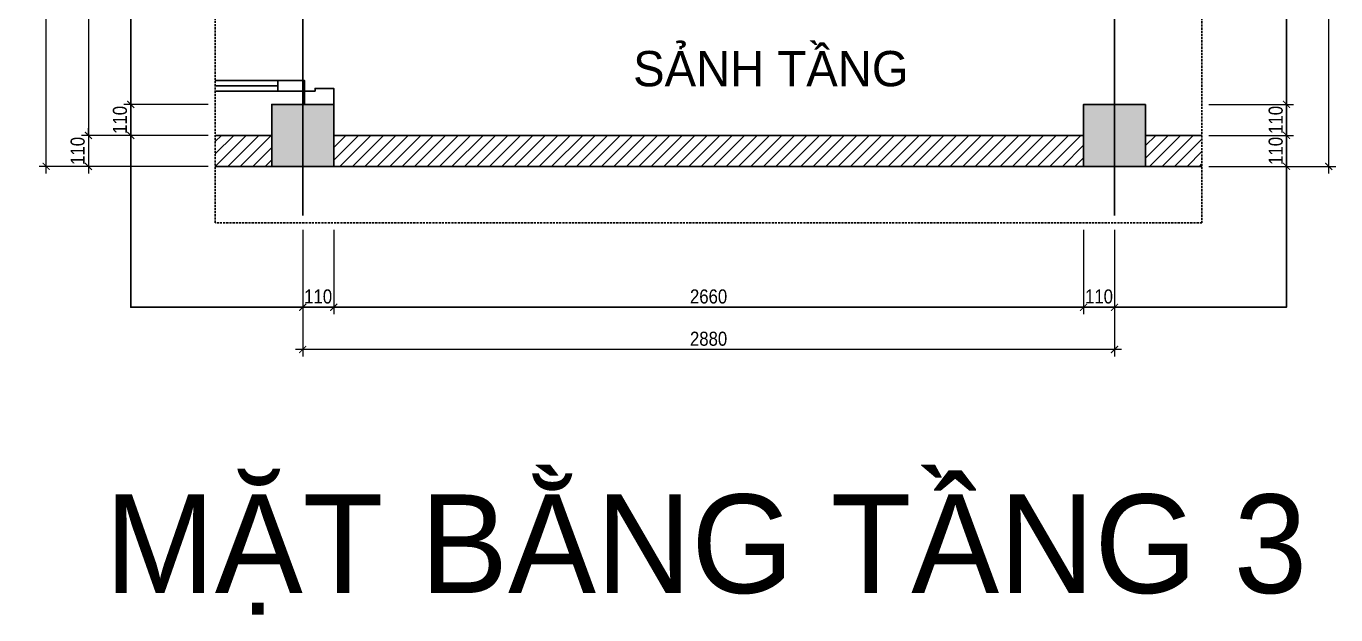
# Model space of a CAD drawing. Header units: millimetres. Extents: x -82962 to 19744, y -138000 to 4535.
# Drawn here: x -6006 to -1361, y -34652 to -32563 of the extents above; entities that cross this region are included whole.
import ezdxf

# ---------------------------------------------------------------- set-up
doc = ezdxf.new("R2010")
doc.units = ezdxf.units.MM
doc.header["$LTSCALE"] = 1000
doc.header["$MEASUREMENT"] = 0
doc.header["$PDMODE"] = 3
doc.linetypes.add('HIDDEN', pattern=[0.375, 0.25, -0.125])
doc.layers.get('0').update_dxf_attribs({"lineweight": 30})
doc.layers.get('DEFPOINTS').update_dxf_attribs({"color": 4, "lineweight": 30})
doc.layers.add('THAY', color=4, linetype='Continuous', lineweight=30)
doc.styles.add('A2', font='VnAvantH.TTF')
doc.styles.add('ARIAL', font='arial.ttf', dxfattribs={"width": 0.85})
doc.dimstyles.new('DIM 1-100', dxfattribs={"dimscale": 0, "dimtxt": 2, "dimasz": 1, "dimexe": 1, "dimexo": 1, "dimgap": 0.5, "dimtad": 1, "dimdec": 4, "dimrnd": 1, "dimdsep": 46, "dimtxsty": 'ARIAL', "dimblk1": 'ARCHTICK', "dimblk2": 'ARCHTICK', "dimsah": 1, "dimcen": 2, "dimdle": 1, "dimclrd": 9, "dimclre": 9, "dimclrt": 1, "dimadec": 0, "dimazin": 0, "dimtfac": 1, "dimtdec": 4, "dimtix": 1, "dimtmove": 2, "dimatfit": 3, "dimldrblk": 'DOT', "dimfxl": 1, "dimtvp": 1, "dimtolj": 1, "dimarcsym": 0})

# ---------------------------------------------------------------- blocks, each defined once
blk = doc.blocks.new('_ARCHTICK')
at = {"color": 0, "linetype": 'ByBlock', "const_width": 0.15}
blk.add_lwpolyline([(-0.5, -0.5), (0.5, 0.5)], dxfattribs=at)
blk = doc.blocks.new('*D301')
at = {"layer": 'DEFPOINTS', "color": 0, "ltscale": 0.2, "transparency": 16777216}
for p in [(-5335.6, -31990.4), (-5635.6, -32840.4), (-5335.6, -32840.4)]:
    blk.add_point(p, dxfattribs=at)
at = {"layer": 'THAY', "color": 9, "lineweight": -2, "ltscale": 0.2, "transparency": 16777216}
for p, q in [((-5360.6, -31990.4), (-5660.6, -31990.4)), ((-5635.6, -31965.4), (-5635.6, -32865.4)), ((-5360.6, -32840.4), (-5660.6, -32840.4))]:
    blk.add_line(p, q, dxfattribs=at)
at = {"layer": 'THAY', "color": 9, "lineweight": -2, "ltscale": 0.2, "transparency": 16777216, "xscale": 25, "yscale": 25, "zscale": 25}
for p, rotation in [((-5635.6, -31990.4), 90), ((-5635.6, -32840.4), 270)]:
    blk.add_blockref('_ARCHTICK', p, dxfattribs=dict(at, rotation=rotation))
at = {"layer": 'THAY', "color": 1, "ltscale": 0.2, "transparency": 16777216, "insert": (-5673.6, -32415.4), "char_height": 50, "attachment_point": 5, "rotation": 90, "style": 'ARIAL'}
blk.add_mtext('\\A1;850', dxfattribs=at)
blk = doc.blocks.new('_DOT')
at = {"color": 0, "linetype": 'ByBlock', "ltscale": 10}
blk.add_line((-0.5, 0), (-1, 0), dxfattribs=at)
at = {"color": 0, "linetype": 'ByBlock', "ltscale": 10, "const_width": 0.5}
blk.add_lwpolyline([(-0.25, 0, 1), (0.25, 0, 1)], format="xyb", close=True, dxfattribs=at)
blk = doc.blocks.new('*D302')
at = {"layer": 'DEFPOINTS', "color": 0, "ltscale": 0.2, "transparency": 16777216}
for p in [(-5335.6, -32840.4), (-5635.6, -32950.4), (-5335.6, -32950.4)]:
    blk.add_point(p, dxfattribs=at)
at = {"layer": 'THAY', "color": 9, "lineweight": -2, "ltscale": 0.2, "transparency": 16777216}
for p, q in [((-5360.6, -32840.4), (-5660.6, -32840.4)), ((-5635.6, -32840.4), (-5635.6, -32815.4)), ((-5635.6, -32840.4), (-5635.6, -32950.4)), ((-5360.6, -32950.4), (-5660.6, -32950.4)), ((-5635.6, -32950.4), (-5635.6, -32975.4))]:
    blk.add_line(p, q, dxfattribs=at)
at = {"layer": 'THAY', "color": 9, "lineweight": -2, "ltscale": 0.2, "transparency": 16777216, "xscale": 25, "yscale": 25, "zscale": 25}
for p, rotation in [((-5635.6, -32840.4), 270), ((-5635.6, -32950.4), 90)]:
    blk.add_blockref('_ARCHTICK', p, dxfattribs=dict(at, rotation=rotation))
at = {"layer": 'THAY', "color": 1, "ltscale": 0.2, "transparency": 16777216, "insert": (-5673.6, -32895.4), "char_height": 50, "attachment_point": 5, "rotation": 90, "style": 'ARIAL'}
blk.add_mtext('\\A1;110', dxfattribs=at)
blk = doc.blocks.new('*D303')
at = {"layer": 'DEFPOINTS', "color": 0, "ltscale": 0.2, "transparency": 16777216}
for p in [(-5335.6, -32950.4), (-5785.6, -33060.4), (-5335.6, -33060.4)]:
    blk.add_point(p, dxfattribs=at)
at = {"layer": 'THAY', "color": 9, "lineweight": -2, "ltscale": 0.2, "transparency": 16777216}
for p, q in [((-5785.6, -32950.4), (-5785.6, -32925.4)), ((-5360.6, -32950.4), (-5810.6, -32950.4)), ((-5785.6, -32950.4), (-5785.6, -33060.4)), ((-5360.6, -33060.4), (-5810.6, -33060.4)), ((-5785.6, -33060.4), (-5785.6, -33085.4))]:
    blk.add_line(p, q, dxfattribs=at)
at = {"layer": 'THAY', "color": 9, "lineweight": -2, "ltscale": 0.2, "transparency": 16777216, "xscale": 25, "yscale": 25, "zscale": 25}
for p, rotation in [((-5785.6, -32950.4), 270), ((-5785.6, -33060.4), 90)]:
    blk.add_blockref('_ARCHTICK', p, dxfattribs=dict(at, rotation=rotation))
at = {"layer": 'THAY', "color": 1, "ltscale": 0.2, "transparency": 16777216, "insert": (-5823.6, -33005.4), "char_height": 50, "attachment_point": 5, "rotation": 90, "style": 'ARIAL'}
blk.add_mtext('\\A1;110', dxfattribs=at)
blk = doc.blocks.new('*D304')
at = {"layer": 'DEFPOINTS', "color": 0, "ltscale": 0.2, "transparency": 16777216}
for p in [(-5935.6, -29910.4), (-5335.6, -29910.4), (-5335.6, -33060.4)]:
    blk.add_point(p, dxfattribs=at)
at = {"layer": 'THAY', "color": 9, "lineweight": -2, "ltscale": 0.2, "transparency": 16777216}
for p, q in [((-5360.6, -29910.4), (-5960.6, -29910.4)), ((-5935.6, -33085.4), (-5935.6, -29885.4)), ((-5360.6, -33060.4), (-5960.6, -33060.4))]:
    blk.add_line(p, q, dxfattribs=at)
at = {"layer": 'THAY', "color": 9, "lineweight": -2, "ltscale": 0.2, "transparency": 16777216, "xscale": 25, "yscale": 25, "zscale": 25}
for p, rotation in [((-5935.6, -29910.4), 90), ((-5935.6, -33060.4), 270)]:
    blk.add_blockref('_ARCHTICK', p, dxfattribs=dict(at, rotation=rotation))
at = {"layer": 'THAY', "color": 1, "ltscale": 0.2, "transparency": 16777216, "insert": (-5973.6, -31485.4), "char_height": 50, "attachment_point": 5, "rotation": 90, "style": 'ARIAL'}
blk.add_mtext('\\A1;3150', dxfattribs=at)
blk = doc.blocks.new('*D313')
at = {"layer": 'DEFPOINTS', "color": 0, "ltscale": 0.2, "transparency": 16777216}
for p in [(-1835.6, -31980.4), (-1835.6, -32840.4), (-1535.6, -32840.4)]:
    blk.add_point(p, dxfattribs=at)
at = {"layer": 'THAY', "color": 9, "lineweight": -2, "ltscale": 0.2, "transparency": 16777216}
for p, q in [((-1535.6, -31955.4), (-1535.6, -32865.4)), ((-1810.6, -31980.4), (-1510.6, -31980.4)), ((-1810.6, -32840.4), (-1510.6, -32840.4))]:
    blk.add_line(p, q, dxfattribs=at)
at = {"layer": 'THAY', "color": 9, "lineweight": -2, "ltscale": 0.2, "transparency": 16777216, "xscale": 25, "yscale": 25, "zscale": 25}
for p, rotation in [((-1535.6, -31980.4), 90), ((-1535.6, -32840.4), 270)]:
    blk.add_blockref('_ARCHTICK', p, dxfattribs=dict(at, rotation=rotation))
at = {"layer": 'THAY', "color": 1, "ltscale": 0.2, "transparency": 16777216, "insert": (-1573.6, -32410.4), "char_height": 50, "attachment_point": 5, "rotation": 90, "style": 'ARIAL'}
blk.add_mtext('\\A1;860', dxfattribs=at)
blk = doc.blocks.new('*D314')
at = {"layer": 'DEFPOINTS', "color": 0, "ltscale": 0.2, "transparency": 16777216}
for p in [(-1835.6, -32840.4), (-1835.6, -32950.4), (-1535.6, -32950.4)]:
    blk.add_point(p, dxfattribs=at)
at = {"layer": 'THAY', "color": 9, "lineweight": -2, "ltscale": 0.2, "transparency": 16777216}
for p, q in [((-1810.6, -32840.4), (-1510.6, -32840.4)), ((-1535.6, -32840.4), (-1535.6, -32815.4)), ((-1535.6, -32840.4), (-1535.6, -32950.4)), ((-1810.6, -32950.4), (-1510.6, -32950.4)), ((-1535.6, -32950.4), (-1535.6, -32975.4))]:
    blk.add_line(p, q, dxfattribs=at)
at = {"layer": 'THAY', "color": 9, "lineweight": -2, "ltscale": 0.2, "transparency": 16777216, "xscale": 25, "yscale": 25, "zscale": 25}
for p, rotation in [((-1535.6, -32840.4), 270), ((-1535.6, -32950.4), 90)]:
    blk.add_blockref('_ARCHTICK', p, dxfattribs=dict(at, rotation=rotation))
at = {"layer": 'THAY', "color": 1, "ltscale": 0.2, "transparency": 16777216, "insert": (-1573.6, -32895.4), "char_height": 50, "attachment_point": 5, "rotation": 90, "style": 'ARIAL'}
blk.add_mtext('\\A1;110', dxfattribs=at)
blk = doc.blocks.new('*D315')
at = {"layer": 'DEFPOINTS', "color": 0, "ltscale": 0.2, "transparency": 16777216}
for p in [(-1835.6, -32950.4), (-1835.6, -33060.4), (-1535.6, -33060.4)]:
    blk.add_point(p, dxfattribs=at)
at = {"layer": 'THAY', "color": 9, "lineweight": -2, "ltscale": 0.2, "transparency": 16777216}
for p, q in [((-1535.6, -32950.4), (-1535.6, -32925.4)), ((-1810.6, -32950.4), (-1510.6, -32950.4)), ((-1535.6, -32950.4), (-1535.6, -33060.4)), ((-1810.6, -33060.4), (-1510.6, -33060.4)), ((-1535.6, -33060.4), (-1535.6, -33085.4))]:
    blk.add_line(p, q, dxfattribs=at)
at = {"layer": 'THAY', "color": 9, "lineweight": -2, "ltscale": 0.2, "transparency": 16777216, "xscale": 25, "yscale": 25, "zscale": 25}
for p, rotation in [((-1535.6, -32950.4), 270), ((-1535.6, -33060.4), 90)]:
    blk.add_blockref('_ARCHTICK', p, dxfattribs=dict(at, rotation=rotation))
at = {"layer": 'THAY', "color": 1, "ltscale": 0.2, "transparency": 16777216, "insert": (-1573.6, -33005.4), "char_height": 50, "attachment_point": 5, "rotation": 90, "style": 'ARIAL'}
blk.add_mtext('\\A1;110', dxfattribs=at)
blk = doc.blocks.new('*D316')
at = {"layer": 'DEFPOINTS', "color": 0, "ltscale": 0.2, "transparency": 16777216}
for p in [(-1835.6, -29910.4), (-1385.6, -29910.4), (-1835.6, -33060.4)]:
    blk.add_point(p, dxfattribs=at)
at = {"layer": 'THAY', "color": 9, "lineweight": -2, "ltscale": 0.2, "transparency": 16777216}
for p, q in [((-1810.6, -29910.4), (-1360.6, -29910.4)), ((-1385.6, -33085.4), (-1385.6, -29885.4)), ((-1810.6, -33060.4), (-1360.6, -33060.4))]:
    blk.add_line(p, q, dxfattribs=at)
at = {"layer": 'THAY', "color": 9, "lineweight": -2, "ltscale": 0.2, "transparency": 16777216, "xscale": 25, "yscale": 25, "zscale": 25}
for p, rotation in [((-1385.6, -29910.4), 90), ((-1385.6, -33060.4), 270)]:
    blk.add_blockref('_ARCHTICK', p, dxfattribs=dict(at, rotation=rotation))
at = {"layer": 'THAY', "color": 1, "ltscale": 0.2, "transparency": 16777216, "insert": (-1423.6, -31485.4), "char_height": 50, "attachment_point": 5, "rotation": 90, "style": 'ARIAL'}
blk.add_mtext('\\A1;3150', dxfattribs=at)
blk = doc.blocks.new('*D321')
at = {"layer": 'DEFPOINTS', "color": 0, "ltscale": 0.2, "transparency": 16777216}
for p in [(-5025.6, -33260.4), (-4915.6, -33260.4), (-4915.6, -33560.4)]:
    blk.add_point(p, dxfattribs=at)
at = {"layer": 'THAY', "color": 9, "lineweight": -2, "ltscale": 0.2, "transparency": 16777216}
for p, q in [((-5025.6, -33285.4), (-5025.6, -33585.4)), ((-4915.6, -33285.4), (-4915.6, -33585.4)), ((-5025.6, -33560.4), (-5050.6, -33560.4)), ((-5025.6, -33560.4), (-4915.6, -33560.4)), ((-4915.6, -33560.4), (-4890.6, -33560.4))]:
    blk.add_line(p, q, dxfattribs=at)
at = {"layer": 'THAY', "color": 9, "lineweight": -2, "ltscale": 0.2, "transparency": 16777216, "xscale": 25, "yscale": 25, "zscale": 25}
blk.add_blockref('_ARCHTICK', (-5025.6, -33560.4), dxfattribs=at)
at = {"layer": 'THAY', "color": 9, "lineweight": -2, "ltscale": 0.2, "transparency": 16777216, "xscale": 25, "yscale": 25, "zscale": 25, "rotation": 180}
blk.add_blockref('_ARCHTICK', (-4915.6, -33560.4), dxfattribs=at)
at = {"layer": 'THAY', "color": 1, "ltscale": 0.2, "transparency": 16777216, "insert": (-4970.6, -33522.3), "char_height": 50, "attachment_point": 5, "style": 'ARIAL'}
blk.add_mtext('\\A1;110', dxfattribs=at)
blk = doc.blocks.new('*D322')
at = {"layer": 'DEFPOINTS', "color": 0, "ltscale": 0.2, "transparency": 16777216}
for p in [(-4915.6, -33260.4), (-2255.6, -33260.4), (-2255.6, -33560.4)]:
    blk.add_point(p, dxfattribs=at)
at = {"layer": 'THAY', "color": 9, "lineweight": -2, "ltscale": 0.2, "transparency": 16777216}
for p, q in [((-4915.6, -33285.4), (-4915.6, -33585.4)), ((-2255.6, -33285.4), (-2255.6, -33585.4)), ((-4940.6, -33560.4), (-2230.6, -33560.4))]:
    blk.add_line(p, q, dxfattribs=at)
at = {"layer": 'THAY', "color": 9, "lineweight": -2, "ltscale": 0.2, "transparency": 16777216, "xscale": 25, "yscale": 25, "zscale": 25, "rotation": 180}
blk.add_blockref('_ARCHTICK', (-4915.6, -33560.4), dxfattribs=at)
at = {"layer": 'THAY', "color": 9, "lineweight": -2, "ltscale": 0.2, "transparency": 16777216, "xscale": 25, "yscale": 25, "zscale": 25}
blk.add_blockref('_ARCHTICK', (-2255.6, -33560.4), dxfattribs=at)
at = {"layer": 'THAY', "color": 1, "ltscale": 0.2, "transparency": 16777216, "insert": (-3585.6, -33522.3), "char_height": 50, "attachment_point": 5, "style": 'ARIAL'}
blk.add_mtext('\\A1;2660', dxfattribs=at)
blk = doc.blocks.new('*D323')
at = {"layer": 'DEFPOINTS', "color": 0, "ltscale": 0.2, "transparency": 16777216}
for p in [(-2255.6, -33260.4), (-2145.6, -33260.4), (-2145.6, -33560.4)]:
    blk.add_point(p, dxfattribs=at)
at = {"layer": 'THAY', "color": 9, "lineweight": -2, "ltscale": 0.2, "transparency": 16777216}
for p, q in [((-2255.6, -33285.4), (-2255.6, -33585.4)), ((-2145.6, -33285.4), (-2145.6, -33585.4)), ((-2255.6, -33560.4), (-2280.6, -33560.4)), ((-2255.6, -33560.4), (-2145.6, -33560.4)), ((-2145.6, -33560.4), (-2120.6, -33560.4))]:
    blk.add_line(p, q, dxfattribs=at)
at = {"layer": 'THAY', "color": 9, "lineweight": -2, "ltscale": 0.2, "transparency": 16777216, "xscale": 25, "yscale": 25, "zscale": 25}
blk.add_blockref('_ARCHTICK', (-2255.6, -33560.4), dxfattribs=at)
at = {"layer": 'THAY', "color": 9, "lineweight": -2, "ltscale": 0.2, "transparency": 16777216, "xscale": 25, "yscale": 25, "zscale": 25, "rotation": 180}
blk.add_blockref('_ARCHTICK', (-2145.6, -33560.4), dxfattribs=at)
at = {"layer": 'THAY', "color": 1, "ltscale": 0.2, "transparency": 16777216, "insert": (-2200.6, -33522.3), "char_height": 50, "attachment_point": 5, "style": 'ARIAL'}
blk.add_mtext('\\A1;110', dxfattribs=at)
blk = doc.blocks.new('*D324')
at = {"layer": 'DEFPOINTS', "color": 0, "ltscale": 0.2, "transparency": 16777216}
for p in [(-5025.6, -33260.4), (-2145.6, -33260.4), (-5025.6, -33710.4)]:
    blk.add_point(p, dxfattribs=at)
at = {"layer": 'THAY', "color": 9, "lineweight": -2, "ltscale": 0.2, "transparency": 16777216}
for p, q in [((-5025.6, -33285.4), (-5025.6, -33735.4)), ((-2145.6, -33285.4), (-2145.6, -33735.4)), ((-2120.6, -33710.4), (-5050.6, -33710.4))]:
    blk.add_line(p, q, dxfattribs=at)
at = {"layer": 'THAY', "color": 9, "lineweight": -2, "ltscale": 0.2, "transparency": 16777216, "xscale": 25, "yscale": 25, "zscale": 25, "rotation": 180}
blk.add_blockref('_ARCHTICK', (-5025.6, -33710.4), dxfattribs=at)
at = {"layer": 'THAY', "color": 9, "lineweight": -2, "ltscale": 0.2, "transparency": 16777216, "xscale": 25, "yscale": 25, "zscale": 25}
blk.add_blockref('_ARCHTICK', (-2145.6, -33710.4), dxfattribs=at)
at = {"layer": 'THAY', "color": 1, "ltscale": 0.2, "transparency": 16777216, "insert": (-3585.6, -33672.3), "char_height": 50, "attachment_point": 5, "style": 'ARIAL'}
blk.add_mtext('\\A1;2880', dxfattribs=at)
blk = doc.blocks.new('*D342')
at = {"layer": 'DEFPOINTS', "color": 0, "ltscale": 0.2, "transparency": 16777216}
for p in [(-5335.6, -31870.4), (-5785.6, -32950.4), (-5335.6, -32950.4)]:
    blk.add_point(p, dxfattribs=at)
at = {"layer": 'THAY', "color": 9, "lineweight": -2, "ltscale": 0.2, "transparency": 16777216}
for p, q in [((-5360.6, -31870.4), (-5810.6, -31870.4)), ((-5785.6, -31845.4), (-5785.6, -32975.4)), ((-5360.6, -32950.4), (-5810.6, -32950.4))]:
    blk.add_line(p, q, dxfattribs=at)
at = {"layer": 'THAY', "color": 9, "lineweight": -2, "ltscale": 0.2, "transparency": 16777216, "xscale": 25, "yscale": 25, "zscale": 25}
for p, rotation in [((-5785.6, -31870.4), 90), ((-5785.6, -32950.4), 270)]:
    blk.add_blockref('_ARCHTICK', p, dxfattribs=dict(at, rotation=rotation))
at = {"layer": 'THAY', "color": 1, "ltscale": 0.2, "transparency": 16777216, "insert": (-5823.6, -32410.4), "char_height": 50, "attachment_point": 5, "rotation": 90, "style": 'ARIAL'}
blk.add_mtext('\\A1;1080', dxfattribs=at)

msp = doc.modelspace()

# ---------------------------------------------------------------- hatches: boundary and pattern name
at = {"layer": 'THAY', "ltscale": 0.2}
h = msp.add_hatch(dxfattribs=at)
h.set_pattern_fill('ANSI31', color=256, scale=250, style=0)
h.set_pattern_definition([(45, (-5335.553, -32824.554), (-22.09709, 22.09709), [])])
h.paths.add_polyline_path([(-2255.55312, -29910.36771), (-4915.55312, -29910.36771), (-4915.55312, -30019.79972), (-4914.9855, -30020.36771), (-2255.55312, -30020.36771)])
h.paths.add_polyline_path([(-5135.55312, -29910.36771), (-5335.55312, -29910.36771), (-5335.55312, -30020.36771), (-5135.55312, -30020.36771)])
h.paths.add_polyline_path([(-4629.0087, -31079.18194), (-4516.5087, -31079.18194), (-4516.5087, -30921.68194), (-4629.0087, -30921.68194)], flags=9)
h.paths.add_polyline_path([(-4629.0087, -31319.18194), (-4520.5087, -31319.18194), (-4520.5087, -31161.68194), (-4629.0087, -31161.68194)], flags=9)
h.paths.add_polyline_path([(-2607.29098, -32032.87352), (-2442.79098, -32032.87352), (-2442.79098, -31875.37352), (-2607.29098, -31875.37352)], flags=9)
h.paths.add_polyline_path([(-2607.29098, -31815.54734), (-2418.79098, -31815.54734), (-2418.79098, -31658.04734), (-2607.29098, -31658.04734)], flags=9)
h.paths.add_polyline_path([(-2595.29098, -31575.54734), (-2422.79098, -31575.54734), (-2422.79098, -31418.04734), (-2595.29098, -31418.04734)], flags=9)
h.paths.add_polyline_path([(-2595.29098, -31335.54734), (-2418.79098, -31335.54734), (-2418.79098, -31178.04734), (-2595.29098, -31178.04734)], flags=9)
h.paths.add_polyline_path([(-2609.31633, -31095.54734), (-2432.81633, -31095.54734), (-2432.81633, -30938.04734), (-2609.31633, -30938.04734)], flags=9)
h.paths.add_polyline_path([(-4629.0087, -31559.18194), (-4520.5087, -31559.18194), (-4520.5087, -31401.68194), (-4629.0087, -31401.68194)], flags=9)
h.paths.add_polyline_path([(-4617.0087, -31799.18194), (-4544.5087, -31799.18194), (-4544.5087, -31641.68194), (-4617.0087, -31641.68194)], flags=9)
h.paths.add_polyline_path([(-3899.30139, -32824.5544), (-2791.06406, -32824.5544), (-2791.06406, -32548.04346), (-3899.30139, -32548.04346)], flags=9)
h.paths.add_polyline_path([(-3747.8857, -32321.21219), (-3124.68182, -32321.21219), (-3124.68182, -32120.28156), (-3747.8857, -32120.28156)], flags=9)
h = msp.add_hatch(dxfattribs=at)
h.set_pattern_fill('DOTS', color=256, scale=300, style=0)
h.set_pattern_definition([(0, (-4552.366, -32824.554), (9.375, 18.75), [0, -18.75])])
h.paths.add_polyline_path([(-2255.55312, -31600.36771), (-3045.55312, -31600.36771), (-3045.55312, -31850.36771), (-2681.82675, -31850.36771), (-2749.95026, -31706.00338, 0.3547607052), (-2593.61731, -31706.58006), (-2662.77027, -31850.36771), (-2255.55312, -31850.36771)])
h.paths.add_polyline_path([(-2255.55312, -31350.36771), (-3045.55312, -31350.36771), (-3045.55312, -31600.36771), (-2255.55312, -31600.36771)])
h.paths.add_polyline_path([(-2255.55312, -31100.36771), (-3045.55312, -31100.36771), (-3045.55312, -31350.36771), (-2255.55312, -31350.36771)])
h.paths.add_polyline_path([(-2255.55312, -30850.36771), (-3045.55312, -30850.36771), (-3045.55312, -31100.36771), (-2255.55312, -31100.36771)])
h.paths.add_polyline_path([(-4552.36587, -32181.33069), (-4428.30551, -32181.33069), (-4428.30551, -32078.29522), (-4552.36587, -32078.29522)], flags=9)
h.paths.add_polyline_path([(-3647.39486, -32181.33069), (-3523.3345, -32181.33069), (-3523.3345, -32078.29522), (-3647.39486, -32078.29522)], flags=9)
h.paths.add_polyline_path([(-2742.36587, -32181.33069), (-2618.30551, -32181.33069), (-2618.30551, -32078.29522), (-2742.36587, -32078.29522)], flags=9)
h.paths.add_polyline_path([(-2237.12713, -32181.33069), (-2113.06676, -32181.33069), (-2113.06676, -32078.29522), (-2237.12713, -32078.29522)], flags=9)
h.paths.add_polyline_path([(-3899.30139, -32824.5544), (-2791.06406, -32824.5544), (-2791.06406, -32548.04346), (-3899.30139, -32548.04346)], flags=9)
h.paths.add_polyline_path([(-3747.8857, -32321.21219), (-3124.68182, -32321.21219), (-3124.68182, -32120.28156), (-3747.8857, -32120.28156)], flags=9)
at = {"layer": 'THAY', "linetype": 'Continuous'}
for points in [[(-4915.55312, -32840.36771), (-5135.55312, -32840.36771), (-5135.55312, -33060.36771), (-4915.55312, -33060.36771)], [(-2035.55312, -32840.36771), (-2255.55312, -32840.36771), (-2255.55312, -33060.36771), (-2035.55312, -33060.36771)]]:
    msp.add_hatch(color=256, dxfattribs=at).paths.add_polyline_path(points)
at = {"layer": 'THAY', "ltscale": 0.2}
h = msp.add_hatch(dxfattribs=at)
h.set_pattern_fill('ANSI31', color=256, scale=250, style=0)
h.set_pattern_definition([(45, (-5335.553, -33060.368), (-22.0971, 22.0971), [])])
h.paths.add_polyline_path([(-5135.55312, -32950.36771), (-5335.55312, -32950.36771), (-5335.55312, -33060.36771), (-5135.55312, -33060.36771)])
h.paths.add_polyline_path([(-2255.55312, -32950.36771), (-4915.55312, -32950.36771), (-4915.55312, -33060.36771), (-2255.55312, -33060.36771)])
h.paths.add_polyline_path([(-1835.55312, -32950.36771), (-2035.55312, -32950.36771), (-2035.55312, -33060.36771), (-1835.55312, -33060.36771)])

# ---------------------------------------------------------------- linework, layer by layer
at = {"layer": 'THAY', "ltscale": 0.01}
for p, q in [((-5025.55312, -33234.29303), (-5025.55312, -29805.97198)), ((-2145.55312, -33234.29303), (-2145.55312, -29805.97198)), ((-5335.55312, -33060.36771), (-1835.55312, -33060.36771))]:
    msp.add_line(p, q, dxfattribs=at)
at = {"layer": 'THAY'}
msp.add_line((-5113.88645, -32774.2566), (-5335.55312, -32774.2566), dxfattribs=at)
at = {"layer": 'THAY', "linetype": 'Continuous'}
for p, q in [((-5135.55312, -32950.36771), (-5335.55312, -32950.36771)), ((-2255.55312, -32950.36771), (-4915.55312, -32950.36771)), ((-1835.55312, -32950.36771), (-2035.55312, -32950.36771)), ((-1835.55312, -33060.36771), (-5335.55312, -33060.36771))]:
    msp.add_line(p, q, dxfattribs=at)
at = {"layer": 'THAY', "ltscale": 0.2}
msp.add_lwpolyline([(-5635.55312, -29410.36771), (-1535.55312, -29410.36771), (-1535.55312, -33560.36771), (-5635.55312, -33560.36771)], close=True, dxfattribs=at)
at = {"layer": 'THAY', "linetype": 'HIDDEN', "ltscale": 0.03}
msp.add_lwpolyline([(-5335.55312, -29710.36771), (-1835.55312, -29710.36771), (-1835.55312, -33260.36771), (-5335.55312, -33260.36771)], close=True, dxfattribs=at)
at = {"layer": 'THAY'}
for points in [[(-5335.55312, -32755.36771), (-5019.44201, -32755.36771), (-5019.44201, -32793.14549), (-5335.55312, -32793.14549)], [(-5335.55312, -32793.14549), (-5113.88645, -32793.14549), (-5113.88645, -32755.36771), (-5335.55312, -32755.36771)]]:
    msp.add_lwpolyline(points, dxfattribs=at)
at = {"layer": 'THAY', "linetype": 'ByBlock'}
msp.add_lwpolyline([(-4915.55312, -32840.36771), (-4915.55312, -32783.70104), (-4981.66423, -32783.70104), (-4981.66423, -32793.14549), (-5019.44201, -32793.14549), (-5019.44201, -32840.36771)], close=True, dxfattribs=at)
at = {"layer": 'THAY'}
for points in [[(-4915.55312, -32840.36771), (-5135.55312, -32840.36771), (-5135.55312, -33060.36771), (-4915.55312, -33060.36771)], [(-2035.55312, -32840.36771), (-2255.55312, -32840.36771), (-2255.55312, -33060.36771), (-2035.55312, -33060.36771)]]:
    msp.add_lwpolyline(points, close=True, dxfattribs=at)

# ---------------------------------------------------------------- texts
at = {"layer": 'THAY', "style": 'A2'}
msp.add_text('s¶nh tÇng ', height=125.239054, dxfattribs=at).set_placement((-3853.21623, -32776.23431))
at = {"layer": 'THAY', "linetype": 'HIDDEN', "ltscale": 0.01, "style": 'A2'}
msp.add_text('mÆt b»ng tÇng 3', height=350, dxfattribs=at).set_placement((-5727.1486, -34574.42591))

# ---------------------------------------------------------------- dimensions: what is measured, and where the dimension line sits
at = {"layer": 'THAY', "ltscale": 0.2}
for base, p1, p2, picture, middle in [((-5935.55312, -29910.36771), (-5335.55312, -33060.36771), (-5335.55312, -29910.36771), '*D304', (-5973.59882, -31485.36771)), ((-1385.55312, -29910.36771), (-1835.55312, -33060.36771), (-1835.55312, -29910.36771), '*D316', (-1423.59882, -31485.36771)), ((-5785.55312, -32950.36771), (-5335.55312, -31870.36771), (-5335.55312, -32950.36771), '*D342', (-5823.58177, -32410.36771)), ((-1535.55312, -32840.36771), (-1835.55312, -31980.36771), (-1835.55312, -32840.36771), '*D313', (-1573.58177, -32410.36771)), ((-5635.55312, -32840.36771), (-5335.55312, -31990.36771), (-5335.55312, -32840.36771), '*D301', (-5673.58177, -32415.36771)), ((-5635.55312, -32950.36771), (-5335.55312, -32840.36771), (-5335.55312, -32950.36771), '*D302', (-5673.58177, -32895.36771)), ((-1535.55312, -32950.36771), (-1835.55312, -32840.36771), (-1835.55312, -32950.36771), '*D314', (-1573.58177, -32895.36771)), ((-5785.55312, -33060.36771), (-5335.55312, -32950.36771), (-5335.55312, -33060.36771), '*D303', (-5823.58177, -33005.36771)), ((-1535.55312, -33060.36771), (-1835.55312, -32950.36771), (-1835.55312, -33060.36771), '*D315', (-1573.58177, -33005.36771))]:
    dim = msp.add_linear_dim(base=base, p1=p1, p2=p2, angle=90, dimstyle='DIM 1-100', override={"dimscale": 25}, dxfattribs=at)
    dim.commit()
    dim.dimension.update_dxf_attribs({"geometry": picture, "text_midpoint": middle})
for base, p1, p2, picture, middle in [((-4915.55312, -33560.36771), (-5025.55312, -33260.36771), (-4915.55312, -33260.36771), '*D321', (-4970.55312, -33522.33906)), ((-5025.55312, -33710.36771), (-2145.55312, -33260.36771), (-5025.55312, -33260.36771), '*D324', (-3585.55312, -33672.33906)), ((-2255.55312, -33560.36771), (-4915.55312, -33260.36771), (-2255.55312, -33260.36771), '*D322', (-3585.55312, -33522.33906)), ((-2145.55312, -33560.36771), (-2255.55312, -33260.36771), (-2145.55312, -33260.36771), '*D323', (-2200.55312, -33522.33906))]:
    dim = msp.add_linear_dim(base=base, p1=p1, p2=p2, dimstyle='DIM 1-100', override={"dimscale": 25}, dxfattribs=at)
    dim.commit()
    dim.dimension.update_dxf_attribs({"geometry": picture, "text_midpoint": middle})

doc.saveas('drawing.dxf')
